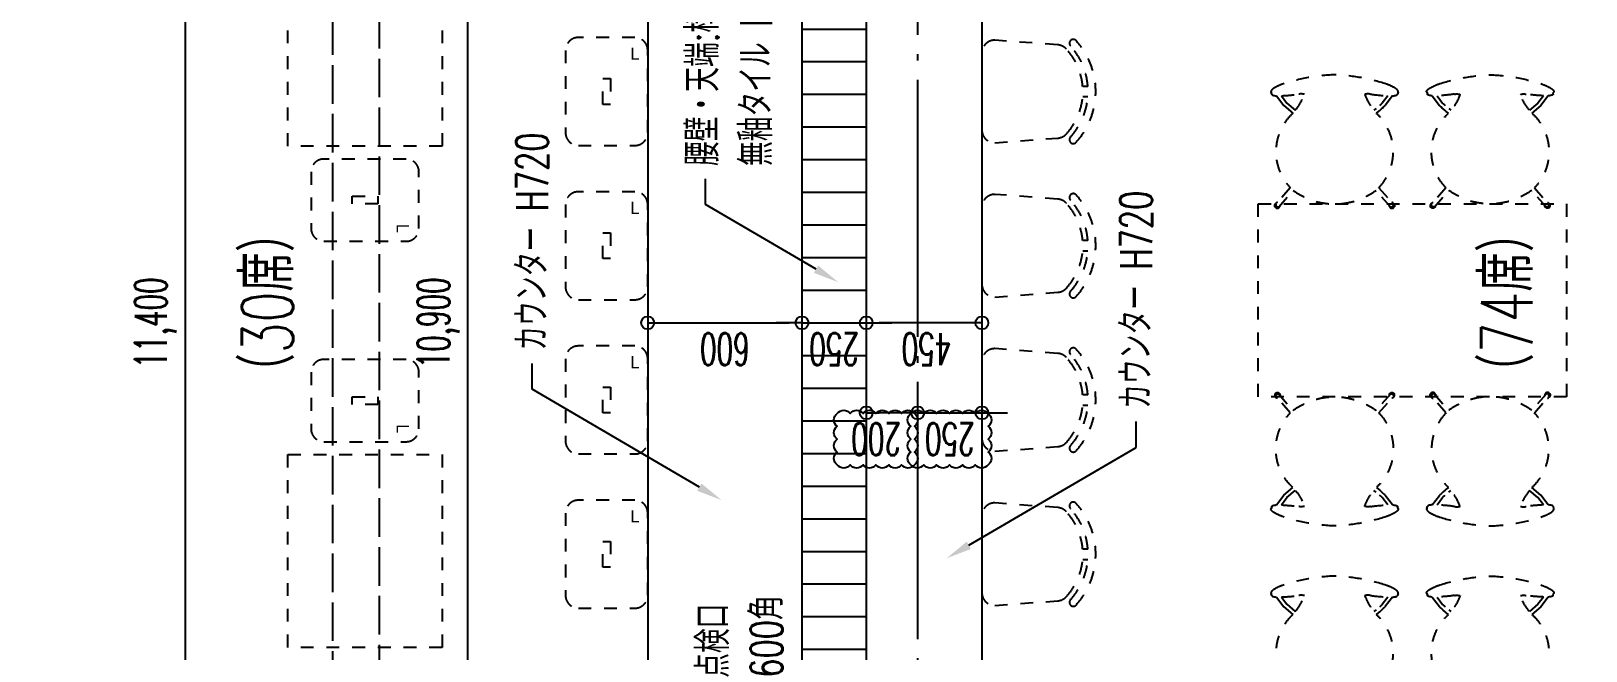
# Model space of a CAD drawing. Header units: millimetres. Extents: x -67913 to 128525, y -54442 to 63422.
# Drawn here: x 24051 to 30100, y 19974 to 22385 of the extents above; entities that cross this region are included whole.
import ezdxf
from ezdxf import colors
from ezdxf.entities.mleader import LeaderData, LeaderLine
from ezdxf.enums import TextEntityAlignment as Align
from ezdxf.math import Vec2, Vec3

# ---------------------------------------------------------------- set-up
doc = ezdxf.new("R2010")
doc.units = ezdxf.units.MM
doc.header["$LTSCALE"] = 500
doc.header["$PDMODE"] = 35
for name, pattern in [('AXIS', [2.35, 2, -0.15, 0.05, -0.15]), ('DD3', [0.2, 0.1, -0.1]), ('DD4', [0.38, 0.3, -0.08])]:
    doc.linetypes.add(name, pattern=pattern)
doc.layers.get('0').update_dxf_attribs({"plot": 0})
for name, color, linetype in [('020KijnSn', 1, 'AXIS'), ('270SiagSp', 8, 'Continuous'), ('292Kigo', 8, 'Continuous'), ('302Dansa', 5, 'Continuous'), ('303Dansa', 6, 'DD4'), ('350Kigu', 4, 'Continuous'), ('360Kagu', 3, 'DD3'), ('390Kigo', 8, 'Continuous'), ('391kigoHor', 10, 'Continuous')]:
    doc.layers.add(name, color=color, linetype=linetype)
doc.styles.add('Annotative', font='simplex.shx', dxfattribs={"width": 0.7, "bigfont": 'extfont2.shx'})
doc.styles.add('Dim', font='simplex.shx', dxfattribs={"width": 0.6, "bigfont": 'extfont2.shx'})
doc.styles.add('KANJIY', font='extslim2.shx', dxfattribs={"bigfont": 'extfont2.shx'})
doc.styles.get("Standard").update_dxf_attribs({"font": 'simplex.shx', "width": 0.7, "bigfont": 'extfont2.shx'})
doc.dimstyles.new('PRO1-50', dxfattribs={"dimscale": 50, "dimtxt": 2.5, "dimasz": 1, "dimexe": 0.5, "dimexo": 0.5, "dimgap": 0.8, "dimtad": 1, "dimdec": 3, "dimdsep": 46, "dimlunit": 6, "dimtxsty": 'Dim', "dimblk": 'ORIGIN', "dimcen": 0, "dimadec": 3, "dimazin": 2, "dimtfac": 1, "dimtdec": 3, "dimtix": 1, "dimtmove": 2, "dimatfit": 3, "dimldrblk": 'ORIGIN', "dimfxl": 0, "dimarcsym": 0})

# ---------------------------------------------------------------- blocks, each defined once
blk = doc.blocks.new('_Origin')
at = {"color": 0, "linetype": 'ByBlock', "lineweight": -2}
blk.add_line((0, 0), (-1, 0), dxfattribs=at)
blk.add_circle((0, 0), 0.5, dxfattribs=at)
blk = doc.blocks.new('*D186')
at = {"layer": '270SiagSp', "color": 0, "lineweight": -2, "transparency": 16777216}
for p, q in [((27000, 21250), (26950, 21250)), ((27050, 21250), (27300, 21250)), ((27350, 21250), (27400, 21250))]:
    blk.add_line(p, q, dxfattribs=at)
at = {"layer": 'Defpoints', "color": 0, "transparency": 16777216}
for p in [(27050, 21250), (27300, 21250), (27300, 21250)]:
    blk.add_point(p, dxfattribs=at)
at = {"layer": '270SiagSp', "color": 0, "lineweight": -2, "transparency": 16777216, "xscale": 50, "yscale": 50, "zscale": 50}
blk.add_blockref('_Origin', (27050, 21250), dxfattribs=at)
at = {"layer": '270SiagSp', "color": 0, "lineweight": -2, "transparency": 16777216, "xscale": 50, "yscale": 50, "zscale": 50, "rotation": 180}
blk.add_blockref('_Origin', (27300, 21250), dxfattribs=at)
at = {"layer": '270SiagSp', "color": 0, "transparency": 16777216, "insert": (27175, 21147.5), "char_height": 125, "attachment_point": 5, "rotation": 180, "style": 'Dim'}
blk.add_mtext('250', dxfattribs=at)
blk = doc.blocks.new('*D187')
at = {"layer": '270SiagSp', "color": 0, "lineweight": -2, "transparency": 16777216}
blk.add_line((27700, 21250), (27350, 21250), dxfattribs=at)
at = {"layer": 'Defpoints', "color": 0, "transparency": 16777216}
for p in [(27300, 21250), (27300, 21250), (27750, 21250)]:
    blk.add_point(p, dxfattribs=at)
at = {"layer": '270SiagSp', "color": 0, "lineweight": -2, "transparency": 16777216, "xscale": 50, "yscale": 50, "zscale": 50, "rotation": 180}
blk.add_blockref('_Origin', (27300, 21250), dxfattribs=at)
at = {"layer": '270SiagSp', "color": 0, "lineweight": -2, "transparency": 16777216, "xscale": 50, "yscale": 50, "zscale": 50}
blk.add_blockref('_Origin', (27750, 21250), dxfattribs=at)
at = {"layer": '270SiagSp', "color": 0, "transparency": 16777216, "insert": (27534.2, 21147.5), "char_height": 125, "attachment_point": 5, "rotation": 180, "style": 'Dim'}
blk.add_mtext('450', dxfattribs=at)
blk = doc.blocks.new('*D406')
at = {"layer": '270SiagSp', "color": 0, "lineweight": -2, "transparency": 16777216}
blk.add_line((26500, 21250), (27000, 21250), dxfattribs=at)
at = {"layer": 'Defpoints', "color": 0, "transparency": 16777216}
for p in [(26450, 21250), (27050, 21250), (27050, 21250)]:
    blk.add_point(p, dxfattribs=at)
at = {"layer": '270SiagSp', "color": 0, "lineweight": -2, "transparency": 16777216, "xscale": 50, "yscale": 50, "zscale": 50, "rotation": 180}
blk.add_blockref('_Origin', (26450, 21250), dxfattribs=at)
at = {"layer": '270SiagSp', "color": 0, "lineweight": -2, "transparency": 16777216, "xscale": 50, "yscale": 50, "zscale": 50}
blk.add_blockref('_Origin', (27050, 21250), dxfattribs=at)
at = {"layer": '270SiagSp', "color": 0, "transparency": 16777216, "insert": (26750, 21147.5), "char_height": 125, "attachment_point": 5, "rotation": 180, "style": 'Dim'}
blk.add_mtext('600', dxfattribs=at)
blk = doc.blocks.new('*D407')
at = {"layer": '270SiagSp', "color": 0, "lineweight": -2, "transparency": 16777216}
blk.add_line((27450, 20900), (27350, 20900), dxfattribs=at)
at = {"layer": 'Defpoints', "color": 0, "transparency": 16777216}
for p in [(27300, 20900), (27300, 20900), (27500, 20900)]:
    blk.add_point(p, dxfattribs=at)
at = {"layer": '270SiagSp', "color": 0, "lineweight": -2, "transparency": 16777216, "xscale": 50, "yscale": 50, "zscale": 50, "rotation": 180}
blk.add_blockref('_Origin', (27300, 20900), dxfattribs=at)
at = {"layer": '270SiagSp', "color": 0, "lineweight": -2, "transparency": 16777216, "xscale": 50, "yscale": 50, "zscale": 50}
blk.add_blockref('_Origin', (27500, 20900), dxfattribs=at)
at = {"layer": '270SiagSp', "color": 0, "transparency": 16777216, "insert": (27338.6, 20797.5), "char_height": 125, "attachment_point": 5, "rotation": 180, "style": 'Dim'}
blk.add_mtext('200', dxfattribs=at)
blk = doc.blocks.new('*D408')
at = {"layer": '270SiagSp', "color": 0, "lineweight": -2, "transparency": 16777216}
for p, q in [((27450, 20900), (27400, 20900)), ((27500, 20900), (27750, 20900)), ((27800, 20900), (27850, 20900))]:
    blk.add_line(p, q, dxfattribs=at)
at = {"layer": 'Defpoints', "color": 0, "transparency": 16777216}
for p in [(27500, 20900), (27750, 20900), (27750, 20900)]:
    blk.add_point(p, dxfattribs=at)
at = {"layer": '270SiagSp', "color": 0, "lineweight": -2, "transparency": 16777216, "xscale": 50, "yscale": 50, "zscale": 50}
blk.add_blockref('_Origin', (27500, 20900), dxfattribs=at)
at = {"layer": '270SiagSp', "color": 0, "lineweight": -2, "transparency": 16777216, "xscale": 50, "yscale": 50, "zscale": 50, "rotation": 180}
blk.add_blockref('_Origin', (27750, 20900), dxfattribs=at)
at = {"layer": '270SiagSp', "color": 0, "transparency": 16777216, "insert": (27625, 20797.5), "char_height": 125, "attachment_point": 5, "rotation": 180, "style": 'Dim'}
blk.add_mtext('250', dxfattribs=at)
blk = doc.blocks.new('*D409')
at = {"layer": '270SiagSp', "color": 0, "lineweight": -2, "transparency": 16777216}
for p, q in [((26425, 26700), (25725, 26700)), ((25750, 15850), (25750, 26650)), ((26425, 15800), (25725, 15800))]:
    blk.add_line(p, q, dxfattribs=at)
at = {"layer": 'Defpoints', "color": 0, "transparency": 16777216}
for p in [(25750, 26700), (26450, 26700), (26450, 15800)]:
    blk.add_point(p, dxfattribs=at)
at = {"layer": '270SiagSp', "color": 0, "lineweight": -2, "transparency": 16777216, "xscale": 50, "yscale": 50, "zscale": 50}
for p, rotation in [((25750, 26700), 90), ((25750, 15800), 270)]:
    blk.add_blockref('_Origin', p, dxfattribs=dict(at, rotation=rotation))
at = {"layer": '270SiagSp', "color": 0, "transparency": 16777216, "insert": (25635.6, 21250), "char_height": 125, "attachment_point": 5, "rotation": 90, "style": 'Dim'}
blk.add_mtext('10,900', dxfattribs=at)
blk = doc.blocks.new('*D441')
at = {"layer": '270SiagSp', "color": 0, "lineweight": -2, "transparency": 16777216}
for p, q in [((27025, 26950), (24625, 26950)), ((24650, 26900), (24650, 15600)), ((27025, 15550), (24625, 15550))]:
    blk.add_line(p, q, dxfattribs=at)
at = {"layer": 'Defpoints', "color": 0, "transparency": 16777216}
for p in [(27050, 26950), (24650, 15550), (27050, 15550)]:
    blk.add_point(p, dxfattribs=at)
at = {"layer": '270SiagSp', "color": 0, "lineweight": -2, "transparency": 16777216, "xscale": 50, "yscale": 50, "zscale": 50}
for p, rotation in [((24650, 26950), 90), ((24650, 15550), 270)]:
    blk.add_blockref('_Origin', p, dxfattribs=dict(at, rotation=rotation))
at = {"layer": '270SiagSp', "color": 0, "transparency": 16777216, "insert": (24535.6, 21250), "char_height": 125, "attachment_point": 5, "rotation": 90, "style": 'Dim'}
blk.add_mtext('11,400', dxfattribs=at)
blk = doc.blocks.new('Seven chair')
for p, q in [((89735.6, 45584.6), (89707, 45547.2)), ((89671.4, 45535), (89663.1, 45528)), ((89672.4, 45516.5), (89680.9, 45523.6)), ((89280.3, 45165), (89282.4, 45167)), ((89723.3, 45154.3), (89722, 45158.9)), ((89740.4, 45164.6), (89737.9, 45167))]:
    blk.add_line(p, q)
for points in [[(89265.5, 45590.2), (89263.1, 45598.4, -0.165331), (89262.3, 45601, -0.147173), (89266, 45607.9, -0.075168), (89276.3, 45615.4, -0.038243), (89307.5, 45629.9, -0.069162), (89509.5, 45666.3, -0.069162), (89711.6, 45629.9, -0.046265), (89743.4, 45615.4, -0.075168), (89753.7, 45607.9, -0.147173), (89757.5, 45601, -0.165331), (89756.7, 45598.4), (89754.3, 45590.2)], [(89265.5, 45590.2, 0.245243), (89269.5, 45586.8, 0.079392), (89284.2, 45584.6)], [(89392.4, 45590.1, 0.104662), (89370.4, 45590.7, -0.023965), (89302.9, 45584.5)], [(89356.7, 45528, 0.093732), (89392.4, 45590.1)], [(89627.4, 45590.1, -0.104662), (89649.4, 45590.7, 0.023965), (89716.9, 45584.5)], [(89663.1, 45528, -0.093732), (89627.4, 45590.1)], [(89754.3, 45590.2, -0.245243), (89750.2, 45586.8, -0.079392), (89735.6, 45584.6)], [(89347.4, 45516.5, 0.419714), (89337.6, 45226.6)], [(89672.4, 45516.5, -0.419714), (89682.2, 45226.6)], [(89672.4, 45516.5, -0.419714), (89682.2, 45226.6)], [(89337.6, 45226.6), (89281.6, 45162.7, 0.691911), (89292.8, 45153.1), (89348.5, 45216.6)], [(89348.5, 45216.6, 0.327555), (89671.3, 45216.6)], [(89682.3, 45226.6), (89738.2, 45162.7, -0.691911), (89727, 45153.1), (89671.3, 45216.6)]]:
    blk.add_lwpolyline(points, format="xyb")
for points in [[(89284.2, 45584.6), (89312.9, 45547), (89347.4, 45516.5)], [(89302.9, 45584.5), (89324.5, 45556.2), (89356.7, 45528)]]:
    blk.add_lwpolyline(points)
at = {"flags": 128}
for points in [[(89716.9, 45584.6), (89695.2, 45556.1), (89694, 45554.9), (89692.4, 45553.3), (89688.3, 45549.6), (89684.6, 45546.3), (89678.2, 45540.7), (89671.4, 45535)], [(89680.9, 45523.7), (89685.4, 45527.4), (89692.8, 45533.8), (89697.7, 45538.1), (89700.8, 45540.9), (89704.5, 45544.4), (89706.9, 45547)]]:
    blk.add_lwpolyline(points, dxfattribs=at)
blk.add_arc((89289.1, 45160), 7.91, 159.85923, 298.57834)
blk.add_open_spline([(89706.9, 45547), (89706.9, 45547.1), (89707, 45547.2), (89707, 45547.2)], degree=3)
for points, knots in [([(89280, 45150.1), (89279.5, 45150.6), (89278.8, 45151.3), (89278.1, 45152.5), (89277.5, 45153.7), (89277, 45155.3), (89276.8, 45157.3), (89277, 45159), (89277.3, 45160.3), (89277.7, 45161.5), (89278.5, 45163), (89279.5, 45164.3), (89280.2, 45164.9), (89280.3, 45165)], [-29.537207, -29.537207, -29.537207, -29.537207, -27.691134, -26.768079, -25.845043, -23.998934, -22.152853, -20.306837, -19.383801, -18.460765, -16.614657, -14.768596, -14.130852, -14.130852, -14.130852, -14.130852]), ([(89280, 45150.1), (89280.4, 45149.6), (89281.5, 45148.7), (89283, 45147.9), (89284.3, 45147.5), (89285.6, 45147.2), (89287.2, 45147), (89289.3, 45147.2), (89290.9, 45147.6), (89292.1, 45148.2), (89293.2, 45148.9), (89294.5, 45150), (89295.8, 45151.5), (89296.7, 45153), (89297.1, 45154), (89297.2, 45154.5), (89297.2, 45154.6), (89297.3, 45154.6), (89297.3, 45154.6), (89297.3, 45154.7), (89297.5, 45155.3), (89297.6, 45156), (89297.9, 45156.7)], [0, 0, 0, 0, 1.846066, 3.692142, 4.615173, 5.538231, 7.384304, 9.230343, 11.076424, 11.999466, 12.922528, 14.768603, 16.61465, 18.4607, 19.383724, 19.691399, 19.691399, 19.691399, 19.808128, 19.808128, 19.808128, 21.658095, 21.658095, 21.658095, 21.658095]), ([(89287.5, 45169.5), (89287.4, 45169.5), (89286.6, 45169.4), (89285.6, 45169.1), (89284.5, 45168.6), (89283.5, 45168), (89282.8, 45167.4), (89282.4, 45167)], [8.830967, 8.830967, 8.830967, 8.830967, 9.230427, 11.076524, 11.999549, 12.92258, 14.64656, 14.64656, 14.64656, 14.64656]), ([(89297.9, 45156.7), (89297.9, 45156.7), (89298, 45157), (89298.1, 45157.6), (89298.2, 45158.5), (89298.3, 45159.1), (89298.3, 45159.4)], [18.364246, 18.364246, 18.364246, 18.364246, 18.4607, 19.383724, 20.306785, 21.311945, 21.311945, 21.311945, 21.311945]), ([(89723.3, 45154.3), (89723.4, 45153.7), (89723.9, 45152.6), (89724.7, 45151.2), (89725.6, 45150.2), (89726.5, 45149.3), (89727.9, 45148.3), (89729.8, 45147.5), (89731.4, 45147.1), (89732.7, 45147), (89734.1, 45147), (89735.8, 45147.3), (89737.7, 45148), (89739.1, 45148.9), (89740.1, 45149.8), (89741.1, 45150.8), (89741.7, 45151.6), (89742, 45152.2)], [7.600125, 7.600125, 7.600125, 7.600125, 9.230333, 11.076383, 11.999404, 12.922454, 14.768536, 16.614624, 18.460687, 19.383701, 20.306746, 22.152823, 23.99889, 25.844966, 26.767996, 27.691049, 29.537129, 29.537129, 29.537129, 29.537129]), ([(89737.9, 45167), (89737.8, 45167.1), (89737.2, 45167.6), (89736.1, 45168.4), (89734.4, 45169.2), (89733.1, 45169.5), (89732.4, 45169.6), (89732.3, 45169.6)], [12.429733, 12.429733, 12.429733, 12.429733, 12.922514, 14.76853, 16.614589, 18.460692, 18.808728, 18.808728, 18.808728, 18.808728]), ([(89739.8, 45165.1), (89739.9, 45165), (89740.2, 45164.8), (89740.7, 45164.3), (89741.6, 45163.2), (89742.5, 45161.8), (89743.2, 45159.9), (89743.4, 45158.3), (89743.5, 45157), (89743.3, 45155.6), (89742.9, 45154), (89742.4, 45152.8), (89742, 45152.2)], [-13.127636, -13.127636, -13.127636, -13.127636, -12.922514, -11.999482, -11.076457, -9.230354, -7.384275, -5.53826, -4.615231, -3.692205, -1.846096, 0, 0, 0, 0])]:
    blk.add_open_spline(points, degree=3, knots=knots)
blk = doc.blocks.new('ローカウンターチェア')
blk.add_lwpolyline([(73483, 48995.5, 0.191953), (73466.8, 49028.8), (73465.9, 49029.6, 0.165258), (73321.8, 49092.2), (73321.8, 49112.2, -0.166896), (73479.4, 49044.4, 1.000187), (73499.5, 49066.6, 0.38619), (73104, 49066.6, 1.000331), (73124.2, 49044.4, -0.166984), (73281.8, 49112.2), (73281.8, 49092.2, 0.16686), (73136.6, 49028.6, 0.190435), (73120.5, 48995.5), (73102.1, 48750, 0.414214), (73152.1, 48700), (73451.4, 48700, 0.414214), (73501.4, 48750)], format="xyb", close=True)
blk = doc.blocks.new('2人掛けテーブル')
blk.add_lwpolyline([(68100, 33978.1), (68700, 33978.1), (68700, 33228.1), (68100, 33228.1)], close=True)
blk = doc.blocks.new('建具記号')
at = {"color": 0, "linetype": 'ByBlock', "lineweight": -2, "transparency": 16777216}
for p, q in [((-5.29, 1.5), (5.29, 1.5)), ((-5.29, -1.5), (5.29, -1.5))]:
    blk.add_line(p, q, dxfattribs=at)
at = {"color": 7, "linetype": 'ByBlock', "lineweight": -2, "transparency": 16777216}
blk.add_circle((0, 0), 5.5, dxfattribs=at)
at = {"color": 0, "linetype": 'ByBlock', "lineweight": -2, "transparency": 16777216, "width": 0.6}
for tag, height, p in [('建具寸法・高さH', 1.9, (0, 3.5)), ('建具番号', 2, (0, 0)), ('基準高さから建具下枠の上端までの高さ', 1.9, (0, -3.5)), ('特記事項（電気錠等）', 1.9, (0, -7))]:
    blk.add_attdef(tag, text='', height=height, dxfattribs=at).set_placement(p, align=Align.MIDDLE)

msp = doc.modelspace()

# ---------------------------------------------------------------- hatches: boundary and pattern name
at = {"layer": '302Dansa'}
h = msp.add_hatch(dxfattribs=at)
h.set_pattern_fill('LINE', color=256, scale=40)
h.set_pattern_definition([(0, (27050, 21250), (0, 127), [])])
h.paths.add_polyline_path([(27300, 26950), (27050, 26950), (27050, 15550), (27300, 15550)])

# ---------------------------------------------------------------- linework, layer by layer
at = {"layer": '020KijnSn'}
msp.add_line((27500, 37470), (27500, -23200), dxfattribs=at)
at = {"layer": '303Dansa'}
msp.add_line((25225, 4622.5), (25225, 24177.5), dxfattribs=at)
msp.add_lwpolyline([(22450, 24177.5), (25405, 24177.5), (25405, 4622.5), (22315, 4622.5)], dxfattribs=at)
at = {"layer": '350Kigu'}
for p, q in [((27050, 26950), (27050, 15550)), ((27300, 26950), (27300, 15550)), ((26450, 26700), (26450, 15800)), ((27750, 26700), (27750, 15800))]:
    msp.add_line(p, q, dxfattribs=at)
at = {"layer": '360Kagu'}
for points in [[(26400, 22360), (26180, 22360, 0.414213562), (26130, 22310), (26130, 21990, 0.414213562), (26180, 21940), (26400, 21940, 0.414213562), (26450, 21990), (26450, 22310, 0.414213562)], [(25560, 21617.3518), (25560, 21837.3518, 0.414213562), (25510, 21887.3518), (25190, 21887.3518, 0.414213562), (25140, 21837.3518), (25140, 21617.3518, 0.414213562), (25190, 21567.3518), (25510, 21567.3518, 0.414213562)], [(26400, 21760), (26180, 21760, 0.414213562), (26130, 21710), (26130, 21390, 0.414213562), (26180, 21340), (26400, 21340, 0.414213562), (26450, 21390), (26450, 21710, 0.414213562)], [(26400, 21160), (26180, 21160, 0.414213562), (26130, 21110), (26130, 20790, 0.414213562), (26180, 20740), (26400, 20740, 0.414213562), (26450, 20790), (26450, 21110, 0.414213562)], [(25560, 20837.6482), (25560, 21057.6482, 0.414213562), (25510, 21107.6482), (25190, 21107.6482, 0.414213562), (25140, 21057.6482), (25140, 20837.6482, 0.414213562), (25190, 20787.6482), (25510, 20787.6482, 0.414213562)], [(26400, 20560), (26180, 20560, 0.414213562), (26130, 20510), (26130, 20190, 0.414213562), (26180, 20140), (26400, 20140, 0.414213562), (26450, 20190), (26450, 20510, 0.414213562)]]:
    msp.add_lwpolyline(points, format="xyb", close=True, dxfattribs=at)
for points in [[(26275, 22200), (26305, 22200), (26305, 22100), (26275, 22100)], [(25400, 21742.3518), (25400, 21712.3518), (25300, 21712.3518), (25300, 21742.3518)], [(28825, 20962.5), (28825, 21712.5), (30025, 21712.5), (30025, 20962.5)], [(26275, 21600), (26305, 21600), (26305, 21500), (26275, 21500)], [(26275, 21000), (26305, 21000), (26305, 20900), (26275, 20900)], [(25400, 20962.6482), (25400, 20932.6482), (25300, 20932.6482), (25300, 20962.6482)], [(26275, 20400), (26305, 20400), (26305, 20300), (26275, 20300)]]:
    msp.add_lwpolyline(points, close=True, dxfattribs=at)
at = {"layer": '391kigoHor'}
for points in [[(27187.5562, 20697.5, -0.52056705), (27187.5562, 20747.5, -0.52056705), (27187.5562, 20797.5, -0.52056705), (27187.5562, 20847.5, -0.52056705), (27187.5562, 20897.5, -0.52056705), (27237.5562, 20897.5, -0.52056705), (27287.5562, 20897.5, -0.52056705), (27337.5562, 20897.5, -0.52056705), (27387.5562, 20897.5, -0.52056705), (27437.5562, 20897.5, -0.52056705), (27487.5562, 20897.5, -0.52056705), (27487.5562, 20847.5, -0.52056705), (27487.5562, 20797.5, -0.52056705), (27487.5562, 20747.5, -0.52056705), (27487.5562, 20697.5, -0.52056705), (27437.5562, 20697.5, -0.52056705), (27387.5562, 20697.5, -0.52056705), (27337.5562, 20697.5, -0.52056705), (27287.5562, 20697.5, -0.52056705), (27237.5562, 20697.5, -0.52056705)], [(27474, 20697.5, -0.52056705), (27474, 20747.5, -0.52056705), (27474, 20797.5, -0.52056705), (27474, 20847.5, -0.52056705), (27474, 20897.5, -0.52056705), (27524, 20897.5, -0.52056705), (27574, 20897.5, -0.52056705), (27624, 20897.5, -0.52056705), (27674, 20897.5, -0.52056705), (27724, 20897.5, -0.52056705), (27774, 20897.5, -0.52056705), (27774, 20847.5, -0.52056705), (27774, 20797.5, -0.52056705), (27774, 20747.5, -0.52056705), (27774, 20697.5, -0.52056705), (27724, 20697.5, -0.52056705), (27674, 20697.5, -0.52056705), (27624, 20697.5, -0.52056705), (27574, 20697.5, -0.52056705), (27524, 20697.5, -0.52056705)]]:
    msp.add_lwpolyline(points, format="xyb", close=True, dxfattribs=at)

# ---------------------------------------------------------------- block references
at = {"layer": '360Kagu'}
for name, p in [('2人掛けテーブル', (-43050, -11290.7421)), ('Seven chair', (-60387.6777, -23451.1566)), ('2人掛けテーブル', (-43050, -13240.4457)), ('Seven chair', (-60387.6777, -25401.1566))]:
    msp.add_blockref(name, p, dxfattribs=at)
for name, p, rotation in [('ローカウンターチェア', (-20949.9968, 95451.7781), 270), ('ローカウンターチェア', (-20949.9968, 94851.7781), 270), ('ローカウンターチェア', (-20949.9968, 94251.7781), 270), ('Seven chair', (119237.6777, 66126.1566), 180), ('ローカウンターチェア', (-20949.9968, 93651.7781), 270)]:
    msp.add_blockref(name, p, dxfattribs=dict(at, rotation=rotation))
at = {"layer": '360Kagu', "xscale": -1}
for p in [(119237.6777, -23451.1566), (119237.6777, -25401.1566)]:
    msp.add_blockref('Seven chair', p, dxfattribs=at)
at = {"layer": '360Kagu', "xscale": -1, "rotation": 180}
msp.add_blockref('Seven chair', (-60387.6777, 66126.1566), dxfattribs=at)

# ---------------------------------------------------------------- texts
at = {"layer": '360Kagu', "style": 'KANJIY'}
for p in [(26382.2397, 22273.4671), (26382.2397, 21673.4671), (26382.2397, 21073.4671), (26382.2397, 20473.4671)]:
    msp.add_text('L', height=47.5486, dxfattribs=at).set_placement(p)
for p in [(25473.4671, 21635.1121), (25473.4671, 20855.4086)]:
    msp.add_text('L', height=47.5486, rotation=270, dxfattribs=at).set_placement(p)
at = {"layer": '390Kigo', "width": 0.7}
for s, p in [('（30席）', (24970.9034, 21328.5565)), ('（74席）', (29791.9543, 21328.5565))]:
    msp.add_text(s, height=200, rotation=90, dxfattribs=at).set_placement(p, align=Align.MIDDLE_CENTER)

# ---------------------------------------------------------------- dimensions: what is measured, and where the dimension line sits
at = {"layer": '270SiagSp'}
for base, p1, p2, angle, picture, middle in [((24650, 15550), (27050, 26950), (27050, 15550), 270, '*D441', (24535.5952, 21250)), ((25750, 26700), (26450, 15800), (26450, 26700), 90, '*D409', (25635.5952, 21250)), ((27050, 21250), (26450, 21250), (27050, 21250), 180, '*D406', (26750, 21147.5)), ((27300, 21250), (27050, 21250), (27300, 21250), 180, '*D186', (27175, 21147.5)), ((27750, 20900), (27500, 20900), (27750, 20900), 180, '*D408', (27625, 20797.5))]:
    dim = msp.add_linear_dim(base=base, p1=p1, p2=p2, angle=angle, dimstyle='PRO1-50', dxfattribs=at)
    dim.commit()
    dim.dimension.update_dxf_attribs({"geometry": picture, "text_midpoint": middle})
for base, p1, p2, picture, middle in [((27300, 21250), (27750, 21250), (27300, 21250), '*D187', (27534.1568, 21147.5)), ((27300, 20900), (27500, 20900), (27300, 20900), '*D407', (27338.5562, 20797.5))]:
    dim = msp.add_linear_dim(base=base, p1=p1, p2=p2, dimstyle='PRO1-50', dxfattribs=at)
    dim.commit()
    dim.dimension.update_dxf_attribs({"geometry": picture, "text_midpoint": middle, "dimtype": 160})

# ---------------------------------------------------------------- leaders
at = {"layer": '292Kigo'}
ml = msp.add_multileader_block('Standard', dxfattribs=at)
ml.set_content('建具記号', color=256, scale=50)
ml.set_attribute('建具寸法・高さH', '2,150', width=0)
ml.set_attribute('建具番号', '既ALD-1', width=0)
ml.set_attribute('基準高さから建具下枠の上端までの高さ', '±0', width=0)
ml.set_attribute('特記事項（電気錠等）', '', width=0)
ml.set_leader_properties()
ml.build(insert=Vec2(0, 0))
ml.multileader.update_dxf_attribs({"has_dogleg": 0, "dogleg_length": 2, "arrow_head_size": 100, "block_connection_type": 1})
ctx = ml.context
ctx.base_point, ctx.char_height, ctx.arrow_head_size, ctx.landing_gap_size, ctx.plane_origin, ctx.plane_x_axis, ctx.plane_y_axis = Vec3(84209.6088, 29625), 125, 100, 100, Vec3(84209.6088, 26375), Vec3(0, 1), Vec3(-1, 0)
ctx.attachment_type = 1
notes = []
notes.append((ctx, [(0, (0, 0, 0), (0, 0), (1, 0), 1, [])]))
ctx.block.insert, ctx.block.rotation = Vec3(84209.6088, 29625), 1.570796327
ml = msp.add_multileader_block('Standard', dxfattribs=at)
ml.set_content('建具記号', color=256, scale=50)
ml.set_attribute('建具寸法・高さH', '700+975', width=0)
ml.set_attribute('建具番号', '既開口', width=0)
ml.set_attribute('基準高さから建具下枠の上端までの高さ', '+750', width=0)
ml.set_attribute('特記事項（電気錠等）', '', width=0)
ml.set_leader_properties()
ml.build(insert=Vec2(0, 0))
ml.multileader.update_dxf_attribs({"has_dogleg": 0, "dogleg_length": 2, "arrow_head_size": 100, "block_connection_type": 1})
ctx = ml.context
ctx.base_point, ctx.char_height, ctx.arrow_head_size, ctx.landing_gap_size, ctx.plane_origin, ctx.plane_x_axis, ctx.plane_y_axis = Vec3(100259.6088, 23752.5009), 125, 100, 100, Vec3(99377.3762, 20237.077), Vec3(0, 1), Vec3(-1, 0)
ctx.attachment_type = 1
notes.append((ctx, [(0, (0, 0, 0), (0, 0), (1, 0), 1, [])]))
ctx.block.insert, ctx.block.rotation = Vec3(100259.6088, 23752.5009), 1.570796327
at = {"layer": '390Kigo'}
ml = msp.add_multileader_mtext('Standard', dxfattribs=at)
ml.set_content('下膳口\\P▼', color=256, style='Annotative')
ml.set_leader_properties()
ml.build(insert=Vec2(0, 0))
ml.multileader.update_dxf_attribs({"dogleg_length": 2, "arrow_head_size": 100})
ctx = ml.context
ctx.base_point, ctx.char_height, ctx.arrow_head_size, ctx.landing_gap_size, ctx.plane_origin, ctx.plane_x_axis, ctx.plane_y_axis = Vec3(87325.5752, 23752.5), 125, 100, 50, Vec3(85752.0635, 29067.9322), Vec3(0, 1), Vec3(-1, 0)
ctx.text_align_type = 1
notes.append((ctx, [(0, (0, 0, 0), (0, 0), (1, 0), 1, [])]))
ctx.mtext.insert, ctx.mtext.text_direction, ctx.mtext.defined_height, ctx.mtext.alignment, ctx.mtext.line_spacing_factor, ctx.mtext.flow_direction = Vec3(87263.0752, 23945.4167), Vec3(0, 1), 55.8756, 2, 0.84, 5
ml = msp.add_multileader_mtext('Standard', dxfattribs=at)
ml.set_content('▲\\P下膳口', color=256, style='Annotative')
ml.set_leader_properties()
ml.build(insert=Vec2(0, 0))
ml.multileader.update_dxf_attribs({"dogleg_length": 2, "arrow_head_size": 100})
ctx = ml.context
ctx.base_point, ctx.char_height, ctx.arrow_head_size, ctx.landing_gap_size, ctx.plane_origin, ctx.plane_x_axis, ctx.plane_y_axis = Vec3(99652.0165, 23559.5842), 125, 100, 50, Vec3(98273.2511, 28875.0164), Vec3(0, 1), Vec3(-1, 0)
ctx.text_align_type = 1
notes.append((ctx, [(0, (0, 0, 0), (0, 0), (1, 0), 1, [])]))
ctx.mtext.insert, ctx.mtext.text_direction, ctx.mtext.defined_height, ctx.mtext.alignment, ctx.mtext.line_spacing_factor, ctx.mtext.flow_direction = Vec3(99589.5165, 23752.5009), Vec3(0, 1), 55.8756, 2, 0.72, 5
ml = msp.add_multileader_mtext('Standard', dxfattribs=at)
ml.set_content('腰壁・天端:構造用合板 t15の上\\P無釉タイル H1,600', color=256, style='Annotative')
ml.set_leader_properties()
ml.build(insert=Vec2(0, 0))
ml.multileader.update_dxf_attribs({"dogleg_length": 2, "arrow_head_size": 100})
ctx = ml.context
ctx.base_point, ctx.char_height, ctx.arrow_head_size, ctx.landing_gap_size, ctx.plane_origin, ctx.plane_x_axis, ctx.plane_y_axis = Vec3(26675, 21810.2794), 125, 100, 50, Vec3(26250.1981, 16521.5538), Vec3(0, 1), Vec3(-1, 0)
notes.append((ctx, [(0, (1, 1, 0), (26674.814, 21710.2794), (0, 1), 100, [(0, [(27191.2704, 21408.0175)], 0, [])])]))
ctx.mtext.insert, ctx.mtext.text_direction, ctx.mtext.width, ctx.mtext.defined_height, ctx.mtext.flow_direction = Vec3(26600.5952, 21860.2794), Vec3(0, 1), 1650.600283, 55.8756, 5
ml = msp.add_multileader_mtext('Standard', dxfattribs=at)
ml.set_content('カウンター H720', color=256, style='Annotative')
ml.set_leader_properties()
ml.build(insert=Vec2(0, 0))
ml.multileader.update_dxf_attribs({"dogleg_length": 2, "arrow_head_size": 100})
ctx = ml.context
ctx.base_point, ctx.char_height, ctx.arrow_head_size, ctx.landing_gap_size, ctx.plane_origin, ctx.plane_x_axis, ctx.plane_y_axis = Vec3(26000, 21091.8765), 125, 100, 50, Vec3(25575.1981, 15803.151), Vec3(0, 1), Vec3(-1, 0)
notes.append((ctx, [(0, (1, 1, 0), (26000, 20991.8765), (0, 1), 100, [(0, [(26737.0955, 20560.3277)], 0, [])])]))
ctx.mtext.insert, ctx.mtext.text_direction, ctx.mtext.width, ctx.mtext.defined_height, ctx.mtext.flow_direction = Vec3(25937.5, 21141.8765), Vec3(0, 1), 1650.600283, 55.8756, 5
ml = msp.add_multileader_mtext('Standard', dxfattribs=at)
ml.set_content('カウンター H720', color=256, style='Annotative')
ml.set_leader_properties()
ml.build(insert=Vec2(0, 0))
ml.multileader.update_dxf_attribs({"dogleg_length": 2, "arrow_head_size": 100})
ctx = ml.context
ctx.base_point, ctx.char_height, ctx.arrow_head_size, ctx.landing_gap_size, ctx.plane_origin, ctx.plane_x_axis, ctx.plane_y_axis = Vec3(28350, 20865.5859), 125, 100, 50, Vec3(28774.8019, 15576.8604), Vec3(0, 1), Vec3(-1, 0)
notes.append((ctx, [(0, (1, 1, 0), (28350, 20765.5859), (0, 1), 100, [(0, [(27612.9045, 20334.0371)], 0, [])])]))
ctx.mtext.insert, ctx.mtext.text_direction, ctx.mtext.width, ctx.mtext.defined_height, ctx.mtext.flow_direction = Vec3(28287.5, 20915.5859), Vec3(0, 1), 1650.600283, 55.8756, 5
ml = msp.add_multileader_mtext('Standard', dxfattribs=at)
ml.set_content('▲\\P従業員出入口', color=256, style='Annotative')
ml.set_leader_properties()
ml.build(insert=Vec2(0, 0))
ml.multileader.update_dxf_attribs({"dogleg_length": 2, "arrow_head_size": 100})
ctx = ml.context
ctx.base_point, ctx.char_height, ctx.arrow_head_size, ctx.landing_gap_size, ctx.plane_origin, ctx.plane_x_axis, ctx.plane_y_axis = Vec3(99534.0165, 21449.5833), 125, 100, 50, Vec3(98155.2511, 26922.5156), Vec3(0, 1), Vec3(-1, 0)
ctx.text_align_type = 1
notes.append((ctx, [(0, (0, 0, 0), (0, 0), (1, 0), 1, [])]))
ctx.mtext.insert, ctx.mtext.text_direction, ctx.mtext.defined_height, ctx.mtext.alignment, ctx.mtext.line_spacing_factor, ctx.mtext.flow_direction = Vec3(99471.5165, 21800), Vec3(0, 1), 55.8756, 2, 0.72, 5
ml = msp.add_multileader_mtext('Standard', dxfattribs=at)
ml.set_content('点検口\\P600角', color=256, style='Annotative')
ml.set_leader_properties()
ml.build(insert=Vec2(0, 0))
ml.multileader.update_dxf_attribs({"dogleg_length": 2, "arrow_head_size": 100})
ctx = ml.context
ctx.base_point, ctx.char_height, ctx.arrow_head_size, ctx.landing_gap_size, ctx.plane_origin, ctx.plane_x_axis, ctx.plane_y_axis = Vec3(26704.0101, 19819.118), 125, 100, 50, Vec3(27107.6756, 14516.09), Vec3(0, 1), Vec3(-1, 0)
notes.append((ctx, [(0, (1, 1, 0), (26704.0101, 19719.118), (0, 1), 100, [(0, [(27050, 19519.3607)], 0, [])])]))
ctx.mtext.insert, ctx.mtext.text_direction, ctx.mtext.defined_height, ctx.mtext.flow_direction = Vec3(26641.5101, 19869.118), Vec3(0, 1), 55.8756, 5
for ctx, leaders in notes:
    for number, flags, end, landing, length, lines in leaders:
        leader = LeaderData()
        leader.index, (leader.has_last_leader_line, leader.has_dogleg_vector, leader.attachment_direction) = number, flags
        leader.last_leader_point, leader.dogleg_vector, leader.dogleg_length = Vec3(end), Vec3(landing), length
        for number, points, colour, breaks in lines:
            line = LeaderLine()
            line.index, line.vertices, line.color, line.breaks = number, Vec3.list(points), colors.encode_raw_color(colour), breaks
            leader.lines.append(line)
        ctx.leaders.append(leader)

doc.saveas('drawing.dxf')
